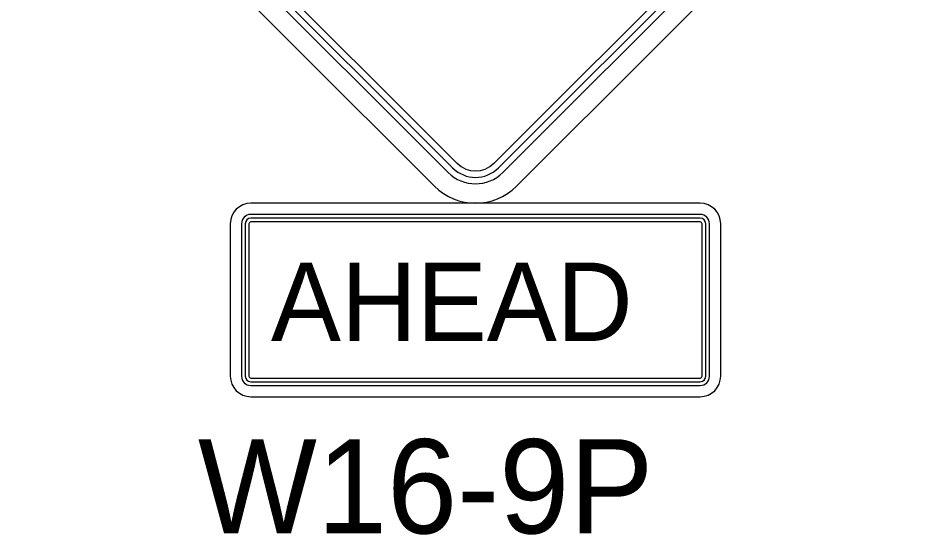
# Model space of a CAD drawing. Extents: x -893 to 867, y -474 to 712.
# Drawn here: x 264 to 331.9, y -195.9 to -157.5 of the extents above; entities that cross this region are included whole.
import ezdxf

# ---------------------------------------------------------------- set-up
doc = ezdxf.new("R2010")
doc.units = 0
doc.layers.add('57 Undefined', color=7, linetype='Continuous')
doc.layers.add('60 Nongeo Data', color=7, linetype='Continuous')

msp = doc.modelspace()

# ---------------------------------------------------------------- linework, layer by layer
at = {"layer": '60 Nongeo Data'}
for points in [[(265.344, -137.772), (296.229, -168.656)], [(265.684, -137.432), (296.568, -168.317)], [(299.283, -168.317), (330.168, -137.432)], [(299.623, -168.656), (330.507, -137.772)], [(265.005, -138.111), (295.889, -168.996)], [(299.962, -168.996), (330.847, -138.111)], [(263.986, -139.129), (294.871, -170.014)], [(300.98, -170.014), (331.865, -139.129)], [(314.602, -171.279), (281.249, -171.279)], [(314.602, -172.112), (281.249, -172.112)], [(314.602, -172.389), (281.249, -172.389)], [(279.723, -172.806), (279.723, -184.132)], [(280.555, -172.806), (280.555, -184.132)], [(280.833, -172.806), (280.833, -184.132)], [(281.111, -172.806), (281.111, -184.132)], [(314.602, -172.667), (281.249, -172.667)], [(314.741, -184.132), (314.741, -172.806)], [(315.019, -184.132), (315.019, -172.806)], [(315.296, -184.132), (315.296, -172.806)], [(316.129, -184.132), (316.129, -172.806)], [(281.249, -184.27), (314.602, -184.27)], [(281.249, -184.548), (314.602, -184.548)], [(281.249, -184.825), (314.602, -184.825)], [(281.249, -185.658), (314.602, -185.658)]]:
    msp.add_lwpolyline(points, dxfattribs=at)
for centre, radius, start, end in [((297.926, -166.959), 1.92, 225, 315), ((297.926, -166.959), 2.88, 225, 315), ((297.926, -166.959), 2.4, 225, 315), ((297.926, -166.959), 4.32, 225, 315), ((281.249, -172.806), 1.526, 90, 180), ((314.602, -172.806), 1.526, 0, 90), ((281.249, -172.806), 0.694, 90, 180), ((281.249, -172.806), 0.416, 90, 180), ((314.602, -172.806), 0.694, 0, 90), ((314.602, -172.806), 0.416, 0, 90), ((281.249, -172.806), 0.139, 90, 180), ((281.249, -172.806), 0.139, 90, 180), ((314.602, -172.806), 0.139, 0, 90), ((314.602, -172.806), 0.139, 0, 90), ((281.249, -184.132), 1.526, 180, 270), ((281.249, -184.132), 0.694, 180, 270), ((281.249, -184.132), 0.416, 180, 270), ((281.249, -184.132), 0.139, 180, 270), ((281.249, -184.132), 0.139, 180, 270), ((314.602, -184.132), 0.139, 270, 360), ((314.602, -184.132), 0.139, 270, 360), ((314.602, -184.132), 0.416, 270, 360), ((314.602, -184.132), 0.694, 270, 360), ((314.602, -184.132), 1.526, 270, 360)]:
    msp.add_arc(centre, radius, start, end, dxfattribs=at)

# ---------------------------------------------------------------- texts
at = {"layer": '57 Undefined'}
for s, height, p in [('AHEAD', 5.828, (282.741, -181.517)), ('W16-9P', 7, (277.32, -195.816))]:
    msp.add_text(s, height=height, dxfattribs=at).set_placement(p)

doc.saveas('drawing.dxf')
